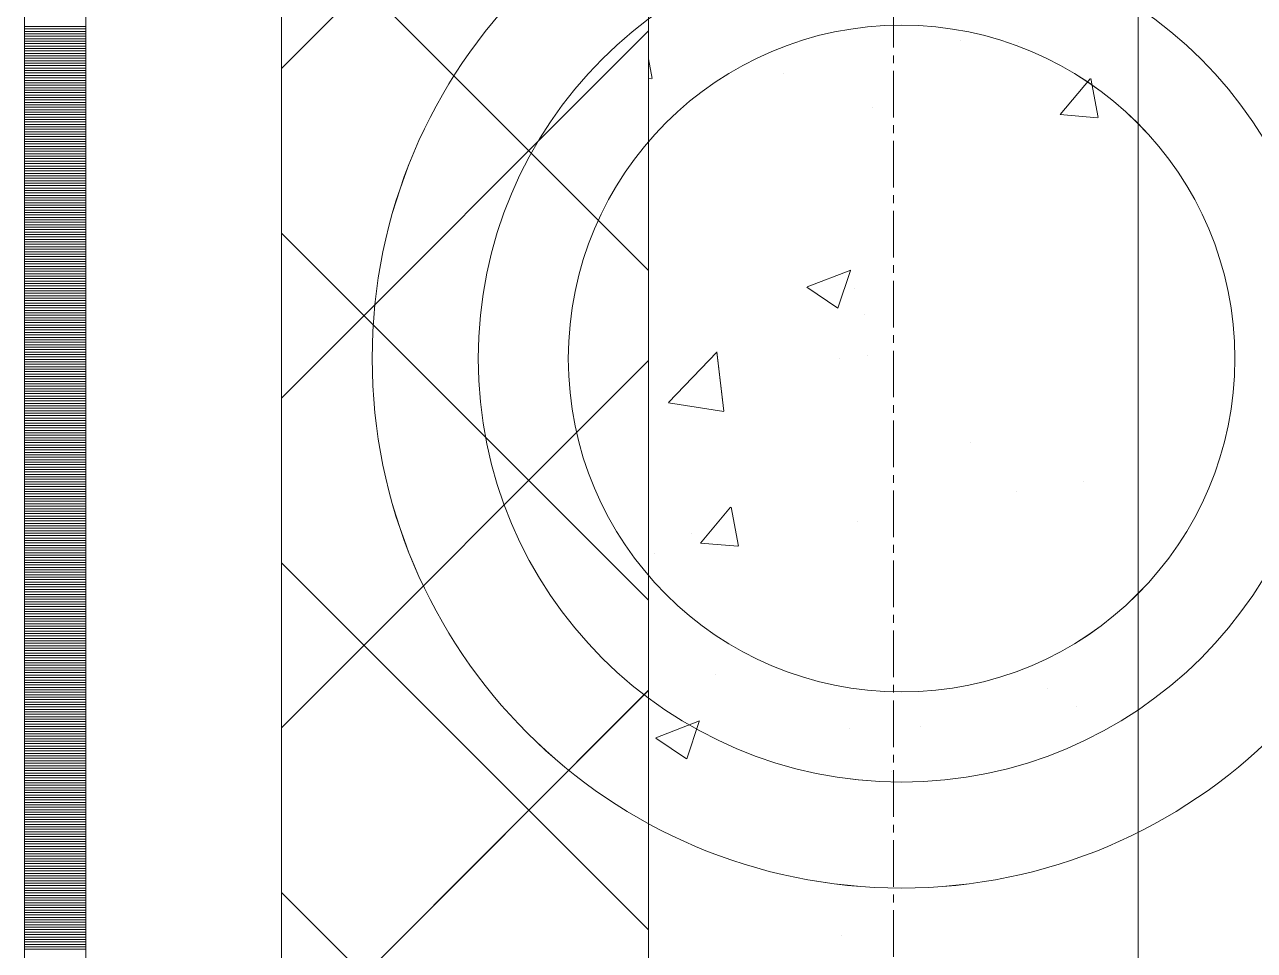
# Model space of a CAD drawing. Header units: millimetres. Extents: x 470010 to 1231400, y -134005 to 421770.
# Drawn here: x 672519 to 673021, y -7695 to -7317 of the extents above; entities that cross this region are included whole.
import ezdxf
from ezdxf.enums import TextEntityAlignment as Align

# ---------------------------------------------------------------- set-up
doc = ezdxf.new("R2010")
doc.units = ezdxf.units.MM
doc.linetypes.add('CENTER2', pattern=[28.575, 19.05, -3.175, 3.175, -3.175])
doc.linetypes.add('DASHED', pattern=[19.05, 12.7, -6.35])
doc.layers.get('Defpoints').update_dxf_attribs({"color": 140})
doc.layers.add('АР_Делит', color=120, linetype='Continuous', lineweight=0, plot=False)
for name, color, linetype, lineweight in [('АР_Стены ПЕНОблок', 52, 'Continuous', 20), ('АР_Тонкая', 254, 'Continuous', 5), ('АР_Утеплитель', 31, 'Continuous', 0), ('АР_Штриховка', 8, 'Continuous', 0)]:
    doc.layers.add(name, color=color, linetype=linetype, lineweight=lineweight)
doc.layers.add('РД_Оси_100', color=7, linetype='Continuous', lineweight=0, true_color=0x525252)
doc.styles.add('style1', font='ARIALN.TTF')

# ---------------------------------------------------------------- blocks, each defined once
blk = doc.blocks.new('СОШ_2200_АР_ОСИ_М100_28.05.24')
at = {"layer": 'АР_Делит', "color": 251, "linetype": 'DASHED', "true_color": 0x636466}
blk.add_lwpolyline([(-355, 13145), (-355, 100855), (37145, 100855), (37145, 129155), (72745, 129155), (72745, 135155), (114955, 135155), (114955, -355)], dxfattribs=at)
at = {"layer": 'РД_Оси_100', "color": 251, "linetype": 'CENTER2', "true_color": 0x636466}
blk.add_line((0, -6155), (0, 139938.679), dxfattribs=at)
blk = doc.blocks.new('A$C9108343f')
at = {"layer": 'АР_Делит', "color": 18, "true_color": 0x000000}
for radius in [216.34, 173.04, 136.21]:
    blk.add_circle((7158.34, 92913.08), radius, dxfattribs=at)
at = {"layer": 'АР_Стены ПЕНОблок', "color": 18, "linetype": 'Continuous', "lineweight": 20, "true_color": 0x000000}
for p, q in [((7054.96, 97555), (7054.96, 21355)), ((7254.96, 21355), (7254.96, 97555))]:
    blk.add_line(p, q, dxfattribs=at)
at = {"layer": 'АР_Тонкая', "color": 18, "linetype": 'Continuous', "lineweight": 5, "true_color": 0x000000}
for p, q in [((6799.96, 97555), (6799.96, 21355)), ((6824.96, 97555), (6824.96, 21355)), ((6824.96, 21355), (6824.96, 97555)), ((6904.96, 21355), (6904.96, 97555))]:
    blk.add_line(p, q, dxfattribs=at)
at = {"layer": 'АР_Утеплитель', "color": 18, "linetype": 'Continuous', "lineweight": 0, "true_color": 0x000000}
for p, q in [((6904.96, 97555), (6904.96, 21355)), ((7054.96, 21355), (7054.96, 97555))]:
    blk.add_line(p, q, dxfattribs=at)
at = {"layer": 'АР_Штриховка', "color": 18, "linetype": 'Continuous', "lineweight": 0, "true_color": 0x000000}
for p, q in [((6904.96, 93031.64), (7054.96, 93181.64)), ((7054.96, 92949.07), (6904.96, 93099.07)), ((6799.96, 93048.75), (6824.96, 93048.75)), ((6799.96, 93047.75), (6824.96, 93047.75)), ((6799.96, 93046.75), (6824.96, 93046.75)), ((6799.96, 93045.75), (6824.96, 93045.75)), ((6904.96, 92896.93), (7054.96, 93046.93)), ((6799.96, 93044.75), (6824.96, 93044.75)), ((6799.96, 93043.75), (6824.96, 93043.75)), ((6799.96, 93042.75), (6824.96, 93042.75)), ((6799.96, 93041.75), (6824.96, 93041.75)), ((6799.96, 93040.75), (6824.96, 93040.75)), ((7182.3, 93042.86), (7182.3, 93042.86)), ((7206.08, 93042.03), (7206.08, 93042.03)), ((6799.96, 93039.75), (6824.96, 93039.75)), ((6799.96, 93038.75), (6824.96, 93038.75)), ((6799.96, 93037.75), (6824.96, 93037.75)), ((6799.96, 93036.75), (6824.96, 93036.75)), ((6799.96, 93035.75), (6824.96, 93035.75)), ((6799.96, 93034.75), (6824.96, 93034.75)), ((6799.96, 93033.75), (6824.96, 93033.75)), ((6799.96, 93032.75), (6824.96, 93032.75)), ((6799.96, 93031.75), (6824.96, 93031.75)), ((6799.96, 93030.75), (6824.96, 93030.75)), ((7056.44, 93027.48), (7054.96, 93035.54)), ((6799.96, 93029.75), (6824.96, 93029.75)), ((6799.96, 93028.75), (6824.96, 93028.75)), ((6799.96, 93027.75), (6824.96, 93027.75)), ((6799.96, 93026.75), (6824.96, 93026.75)), ((6799.96, 93025.75), (6824.96, 93025.75)), ((7054.96, 93027.53), (7056.15, 93027.43)), ((7109.88, 93029.37), (7109.88, 93029.37)), ((7223.15, 93012.82), (7235.39, 93027.41)), ((7238.63, 93011.54), (7235.69, 93027.46)), ((6799.96, 93024.75), (6824.96, 93024.75)), ((6799.96, 93023.75), (6824.96, 93023.75)), ((6799.96, 93022.75), (6824.96, 93022.75)), ((6799.96, 93021.75), (6824.96, 93021.75)), ((6799.96, 93020.75), (6824.96, 93020.75)), ((6799.96, 93019.75), (6824.96, 93019.75)), ((6799.96, 93018.75), (6824.96, 93018.75)), ((6799.96, 93017.75), (6824.96, 93017.75)), ((6799.96, 93016.75), (6824.96, 93016.75)), ((6799.96, 93015.75), (6824.96, 93015.75)), ((7146.3, 93015.59), (7146.3, 93015.59)), ((6799.96, 93014.75), (6824.96, 93014.75)), ((6799.96, 93013.75), (6824.96, 93013.75)), ((6799.96, 93012.75), (6824.96, 93012.75)), ((6799.96, 93011.75), (6824.96, 93011.75)), ((6799.96, 93010.75), (6824.96, 93010.75)), ((7223.15, 93012.82), (7238.33, 93011.49)), ((6799.96, 93009.75), (6824.96, 93009.75)), ((6799.96, 93008.75), (6824.96, 93008.75)), ((6799.96, 93007.75), (6824.96, 93007.75)), ((6799.96, 93006.75), (6824.96, 93006.75)), ((6799.96, 93005.75), (6824.96, 93005.75)), ((6799.96, 93004.75), (6824.96, 93004.75)), ((6799.96, 93003.75), (6824.96, 93003.75)), ((6799.96, 93002.75), (6824.96, 93002.75)), ((6799.96, 93001.75), (6824.96, 93001.75)), ((6799.96, 93000.75), (6824.96, 93000.75)), ((6799.96, 92999.75), (6824.96, 92999.75)), ((6799.96, 92998.75), (6824.96, 92998.75)), ((6799.96, 92997.75), (6824.96, 92997.75)), ((6799.96, 92996.75), (6824.96, 92996.75)), ((6799.96, 92995.75), (6824.96, 92995.75)), ((6799.96, 92994.75), (6824.96, 92994.75)), ((6799.96, 92993.75), (6824.96, 92993.75)), ((6799.96, 92992.75), (6824.96, 92992.75)), ((6799.96, 92991.75), (6824.96, 92991.75)), ((6799.96, 92990.75), (6824.96, 92990.75)), ((6799.96, 92989.75), (6824.96, 92989.75)), ((6799.96, 92988.75), (6824.96, 92988.75)), ((6799.96, 92987.75), (6824.96, 92987.75)), ((6799.96, 92986.75), (6824.96, 92986.75)), ((6799.96, 92985.75), (6824.96, 92985.75)), ((6799.96, 92984.75), (6824.96, 92984.75)), ((6799.96, 92983.75), (6824.96, 92983.75)), ((6799.96, 92982.75), (6824.96, 92982.75)), ((6799.96, 92981.75), (6824.96, 92981.75)), ((6799.96, 92980.75), (6824.96, 92980.75)), ((6799.96, 92979.75), (6824.96, 92979.75)), ((6799.96, 92978.75), (6824.96, 92978.75)), ((6799.96, 92977.75), (6824.96, 92977.75)), ((6799.96, 92976.75), (6824.96, 92976.75)), ((6799.96, 92975.75), (6824.96, 92975.75)), ((6799.96, 92974.75), (6824.96, 92974.75)), ((6799.96, 92973.75), (6824.96, 92973.75)), ((6799.96, 92972.75), (6824.96, 92972.75)), ((6799.96, 92971.75), (6824.96, 92971.75)), ((6799.96, 92970.75), (6824.96, 92970.75)), ((6799.96, 92969.75), (6824.96, 92969.75)), ((6799.96, 92968.75), (6824.96, 92968.75)), ((6799.96, 92967.75), (6824.96, 92967.75)), ((6799.96, 92966.75), (6824.96, 92966.75)), ((6799.96, 92965.75), (6824.96, 92965.75)), ((6799.96, 92964.75), (6824.96, 92964.75)), ((6799.96, 92963.75), (6824.96, 92963.75)), ((6799.96, 92962.75), (6824.96, 92962.75)), ((6799.96, 92961.75), (6824.96, 92961.75)), ((6799.96, 92960.75), (6824.96, 92960.75)), ((7054.96, 92814.37), (6904.96, 92964.37)), ((6799.96, 92959.75), (6824.96, 92959.75)), ((6799.96, 92958.75), (6824.96, 92958.75)), ((6799.96, 92957.75), (6824.96, 92957.75)), ((6799.96, 92956.75), (6824.96, 92956.75)), ((6799.96, 92955.75), (6824.96, 92955.75)), ((6799.96, 92954.75), (6824.96, 92954.75)), ((6799.96, 92953.75), (6824.96, 92953.75)), ((6799.96, 92952.75), (6824.96, 92952.75)), ((6799.96, 92951.75), (6824.96, 92951.75)), ((6799.96, 92950.75), (6824.96, 92950.75)), ((6799.96, 92949.75), (6824.96, 92949.75)), ((6799.96, 92948.75), (6824.96, 92948.75)), ((6799.96, 92947.75), (6824.96, 92947.75)), ((6799.96, 92946.75), (6824.96, 92946.75)), ((6799.96, 92945.75), (6824.96, 92945.75)), ((7119.73, 92942.37), (7137.52, 92949.2)), ((7132.31, 92933.68), (7137.46, 92949.03)), ((6799.96, 92944.75), (6824.96, 92944.75)), ((6799.96, 92943.75), (6824.96, 92943.75)), ((6799.96, 92942.75), (6824.96, 92942.75)), ((6799.96, 92941.75), (6824.96, 92941.75)), ((6799.96, 92940.75), (6824.96, 92940.75)), ((7119.66, 92942.21), (7132.29, 92933.69)), ((7139.26, 92941.85), (7139.26, 92941.85)), ((6799.96, 92939.75), (6824.96, 92939.75)), ((6799.96, 92938.75), (6824.96, 92938.75)), ((6799.96, 92937.75), (6824.96, 92937.75)), ((6799.96, 92936.75), (6824.96, 92936.75)), ((6799.96, 92935.75), (6824.96, 92935.75)), ((6799.96, 92934.75), (6824.96, 92934.75)), ((6799.96, 92933.75), (6824.96, 92933.75)), ((6799.96, 92932.75), (6824.96, 92932.75)), ((6799.96, 92931.75), (6824.96, 92931.75)), ((6799.96, 92930.75), (6824.96, 92930.75)), ((7143.21, 92931.03), (7143.21, 92931.03)), ((6799.96, 92929.75), (6824.96, 92929.75)), ((6799.96, 92928.75), (6824.96, 92928.75)), ((6799.96, 92927.75), (6824.96, 92927.75)), ((6799.96, 92926.75), (6824.96, 92926.75)), ((6799.96, 92925.75), (6824.96, 92925.75)), ((6799.96, 92924.75), (6824.96, 92924.75)), ((6799.96, 92923.75), (6824.96, 92923.75)), ((6799.96, 92922.75), (6824.96, 92922.75)), ((6799.96, 92921.75), (6824.96, 92921.75)), ((6799.96, 92920.75), (6824.96, 92920.75)), ((6799.96, 92919.75), (6824.96, 92919.75)), ((6799.96, 92918.75), (6824.96, 92918.75)), ((6799.96, 92917.75), (6824.96, 92917.75)), ((6799.96, 92916.75), (6824.96, 92916.75)), ((6799.96, 92915.75), (6824.96, 92915.75)), ((7063.03, 92895.13), (7082.81, 92915.75)), ((7085.7, 92891.63), (7082.89, 92915.76)), ((6799.96, 92914.75), (6824.96, 92914.75)), ((6799.96, 92913.75), (6824.96, 92913.75)), ((6799.96, 92912.75), (6824.96, 92912.75)), ((6799.96, 92911.75), (6824.96, 92911.75)), ((6799.96, 92910.75), (6824.96, 92910.75)), ((6904.96, 92762.23), (7054.96, 92912.23)), ((7132.84, 92913.07), (7132.84, 92913.07)), ((7144.6, 92914.51), (7144.6, 92914.51)), ((6799.96, 92909.75), (6824.96, 92909.75)), ((6799.96, 92908.75), (6824.96, 92908.75)), ((6799.96, 92907.75), (6824.96, 92907.75)), ((6799.96, 92906.75), (6824.96, 92906.75)), ((6799.96, 92905.75), (6824.96, 92905.75)), ((6799.96, 92904.75), (6824.96, 92904.75)), ((6799.96, 92903.75), (6824.96, 92903.75)), ((6799.96, 92902.75), (6824.96, 92902.75)), ((6799.96, 92901.75), (6824.96, 92901.75)), ((6799.96, 92900.75), (6824.96, 92900.75)), ((6799.96, 92899.75), (6824.96, 92899.75)), ((6799.96, 92898.75), (6824.96, 92898.75)), ((6799.96, 92897.75), (6824.96, 92897.75)), ((6799.96, 92896.75), (6824.96, 92896.75)), ((6799.96, 92895.75), (6824.96, 92895.75)), ((7063.09, 92895), (7085.68, 92891.49)), ((6799.96, 92894.75), (6824.96, 92894.75)), ((6799.96, 92893.75), (6824.96, 92893.75)), ((6799.96, 92892.75), (6824.96, 92892.75)), ((6799.96, 92891.75), (6824.96, 92891.75)), ((6799.96, 92890.75), (6824.96, 92890.75)), ((6799.96, 92889.75), (6824.96, 92889.75)), ((6799.96, 92888.75), (6824.96, 92888.75)), ((6799.96, 92887.75), (6824.96, 92887.75)), ((6799.96, 92886.75), (6824.96, 92886.75)), ((6799.96, 92885.75), (6824.96, 92885.75)), ((6799.96, 92884.75), (6824.96, 92884.75)), ((6799.96, 92883.75), (6824.96, 92883.75)), ((6799.96, 92882.75), (6824.96, 92882.75)), ((6799.96, 92881.75), (6824.96, 92881.75)), ((6799.96, 92880.75), (6824.96, 92880.75)), ((6799.96, 92879.75), (6824.96, 92879.75)), ((6799.96, 92878.75), (6824.96, 92878.75)), ((6799.96, 92877.75), (6824.96, 92877.75)), ((6799.96, 92876.75), (6824.96, 92876.75)), ((6799.96, 92875.75), (6824.96, 92875.75)), ((7186.39, 92878.95), (7186.39, 92878.95)), ((6799.96, 92874.75), (6824.96, 92874.75)), ((6799.96, 92873.75), (6824.96, 92873.75)), ((6799.96, 92872.75), (6824.96, 92872.75)), ((6799.96, 92871.75), (6824.96, 92871.75)), ((6799.96, 92870.75), (6824.96, 92870.75)), ((6799.96, 92869.75), (6824.96, 92869.75)), ((6799.96, 92868.75), (6824.96, 92868.75)), ((6799.96, 92867.75), (6824.96, 92867.75)), ((6799.96, 92866.75), (6824.96, 92866.75)), ((6799.96, 92865.75), (6824.96, 92865.75)), ((6799.96, 92864.75), (6824.96, 92864.75)), ((6799.96, 92863.75), (6824.96, 92863.75)), ((6799.96, 92862.75), (6824.96, 92862.75)), ((6799.96, 92861.75), (6824.96, 92861.75)), ((6799.96, 92860.75), (6824.96, 92860.75)), ((6799.96, 92859.75), (6824.96, 92859.75)), ((7232.86, 92862.79), (7232.86, 92862.79)), ((6799.96, 92858.75), (6824.96, 92858.75)), ((6799.96, 92857.75), (6824.96, 92857.75)), ((6799.96, 92856.75), (6824.96, 92856.75)), ((6799.96, 92855.75), (6824.96, 92855.75)), ((6799.96, 92854.75), (6824.96, 92854.75)), ((7205.46, 92858.74), (7205.46, 92858.74)), ((6799.96, 92853.75), (6824.96, 92853.75)), ((6799.96, 92852.75), (6824.96, 92852.75)), ((6799.96, 92851.75), (6824.96, 92851.75)), ((6799.96, 92850.75), (6824.96, 92850.75)), ((6799.96, 92849.75), (6824.96, 92849.75)), ((7076.21, 92837.7), (7088.45, 92852.3)), ((7091.69, 92836.43), (7088.75, 92852.35)), ((6799.96, 92848.75), (6824.96, 92848.75)), ((6799.96, 92847.75), (6824.96, 92847.75)), ((6799.96, 92846.75), (6824.96, 92846.75)), ((6799.96, 92845.75), (6824.96, 92845.75)), ((6799.96, 92844.75), (6824.96, 92844.75)), ((7140.12, 92846.48), (7140.12, 92846.48)), ((6799.96, 92843.75), (6824.96, 92843.75)), ((6799.96, 92842.75), (6824.96, 92842.75)), ((6799.96, 92841.75), (6824.96, 92841.75)), ((6799.96, 92840.75), (6824.96, 92840.75)), ((6799.96, 92839.75), (6824.96, 92839.75)), ((7072.44, 92841.67), (7072.44, 92841.67)), ((6799.96, 92838.75), (6824.96, 92838.75)), ((6799.96, 92837.75), (6824.96, 92837.75)), ((6799.96, 92836.75), (6824.96, 92836.75)), ((6799.96, 92835.75), (6824.96, 92835.75)), ((6799.96, 92834.75), (6824.96, 92834.75)), ((7076.21, 92837.7), (7091.39, 92836.37)), ((6799.96, 92833.75), (6824.96, 92833.75)), ((6799.96, 92832.75), (6824.96, 92832.75)), ((6799.96, 92831.75), (6824.96, 92831.75)), ((6799.96, 92830.75), (6824.96, 92830.75)), ((6799.96, 92829.75), (6824.96, 92829.75)), ((7054.96, 92679.66), (6904.96, 92829.66)), ((7057.33, 92833.31), (7057.33, 92833.31)), ((6799.96, 92828.75), (6824.96, 92828.75)), ((6799.96, 92827.75), (6824.96, 92827.75)), ((6799.96, 92826.75), (6824.96, 92826.75)), ((6799.96, 92825.75), (6824.96, 92825.75)), ((6799.96, 92824.75), (6824.96, 92824.75)), ((6799.96, 92823.75), (6824.96, 92823.75)), ((6799.96, 92822.75), (6824.96, 92822.75)), ((6799.96, 92821.75), (6824.96, 92821.75)), ((6799.96, 92820.75), (6824.96, 92820.75)), ((6799.96, 92819.75), (6824.96, 92819.75)), ((6799.96, 92818.75), (6824.96, 92818.75)), ((6799.96, 92817.75), (6824.96, 92817.75)), ((6799.96, 92816.75), (6824.96, 92816.75)), ((6799.96, 92815.75), (6824.96, 92815.75)), ((6799.96, 92814.75), (6824.96, 92814.75)), ((6799.96, 92813.75), (6824.96, 92813.75)), ((6799.96, 92812.75), (6824.96, 92812.75)), ((6799.96, 92811.75), (6824.96, 92811.75)), ((6799.96, 92810.75), (6824.96, 92810.75)), ((6799.96, 92809.75), (6824.96, 92809.75)), ((6799.96, 92808.75), (6824.96, 92808.75)), ((6799.96, 92807.75), (6824.96, 92807.75)), ((6799.96, 92806.75), (6824.96, 92806.75)), ((6799.96, 92805.75), (6824.96, 92805.75)), ((6799.96, 92804.75), (6824.96, 92804.75)), ((6799.96, 92803.75), (6824.96, 92803.75)), ((6799.96, 92802.75), (6824.96, 92802.75)), ((6799.96, 92801.75), (6824.96, 92801.75)), ((6799.96, 92800.75), (6824.96, 92800.75)), ((6799.96, 92799.75), (6824.96, 92799.75)), ((6799.96, 92798.75), (6824.96, 92798.75)), ((6799.96, 92797.75), (6824.96, 92797.75)), ((6799.96, 92796.75), (6824.96, 92796.75)), ((6799.96, 92795.75), (6824.96, 92795.75)), ((6799.96, 92794.75), (6824.96, 92794.75)), ((6799.96, 92793.75), (6824.96, 92793.75)), ((6799.96, 92792.75), (6824.96, 92792.75)), ((6799.96, 92791.75), (6824.96, 92791.75)), ((6799.96, 92790.75), (6824.96, 92790.75)), ((6799.96, 92789.75), (6824.96, 92789.75)), ((6799.96, 92788.75), (6824.96, 92788.75)), ((6799.96, 92787.75), (6824.96, 92787.75)), ((6799.96, 92786.75), (6824.96, 92786.75)), ((6799.96, 92785.75), (6824.96, 92785.75)), ((6799.96, 92784.75), (6824.96, 92784.75)), ((6799.96, 92783.75), (6824.96, 92783.75)), ((6799.96, 92782.75), (6824.96, 92782.75)), ((6799.96, 92781.75), (6824.96, 92781.75)), ((6799.96, 92780.75), (6824.96, 92780.75)), ((6799.96, 92779.75), (6824.96, 92779.75)), ((7082.31, 92783.96), (7082.31, 92783.96)), ((6799.96, 92778.75), (6824.96, 92778.75)), ((6799.96, 92777.75), (6824.96, 92777.75)), ((6799.96, 92776.75), (6824.96, 92776.75)), ((6799.96, 92775.75), (6824.96, 92775.75)), ((6799.96, 92774.75), (6824.96, 92774.75)), ((6904.96, 92627.53), (7054.96, 92777.53)), ((7217.9, 92778.23), (7217.9, 92778.23)), ((6799.96, 92773.75), (6824.96, 92773.75)), ((6799.96, 92772.75), (6824.96, 92772.75)), ((6799.96, 92771.75), (6824.96, 92771.75)), ((6799.96, 92770.75), (6824.96, 92770.75)), ((6799.96, 92769.75), (6824.96, 92769.75)), ((7229.62, 92770.98), (7229.62, 92770.98)), ((6799.96, 92768.75), (6824.96, 92768.75)), ((6799.96, 92767.75), (6824.96, 92767.75)), ((6799.96, 92766.75), (6824.96, 92766.75)), ((6799.96, 92765.75), (6824.96, 92765.75)), ((6799.96, 92764.75), (6824.96, 92764.75)), ((7057.93, 92758.19), (7075.72, 92765.01)), ((7070.51, 92749.49), (7075.66, 92764.84)), ((6799.96, 92763.75), (6824.96, 92763.75)), ((6799.96, 92762.75), (6824.96, 92762.75)), ((6799.96, 92761.75), (6824.96, 92761.75)), ((6799.96, 92760.75), (6824.96, 92760.75)), ((6799.96, 92759.75), (6824.96, 92759.75)), ((7137.04, 92761.92), (7137.04, 92761.92)), ((7166.04, 92762.61), (7166.04, 92762.61)), ((6799.96, 92758.75), (6824.96, 92758.75)), ((6799.96, 92757.75), (6824.96, 92757.75)), ((6799.96, 92756.75), (6824.96, 92756.75)), ((6799.96, 92755.75), (6824.96, 92755.75)), ((6799.96, 92754.75), (6824.96, 92754.75)), ((7057.86, 92758.02), (7070.49, 92749.5)), ((6799.96, 92753.75), (6824.96, 92753.75)), ((6799.96, 92752.75), (6824.96, 92752.75)), ((6799.96, 92751.75), (6824.96, 92751.75)), ((6799.96, 92750.75), (6824.96, 92750.75)), ((6799.96, 92749.75), (6824.96, 92749.75)), ((6799.96, 92748.75), (6824.96, 92748.75)), ((6799.96, 92747.75), (6824.96, 92747.75)), ((6799.96, 92746.75), (6824.96, 92746.75)), ((6799.96, 92745.75), (6824.96, 92745.75)), ((6799.96, 92744.75), (6824.96, 92744.75)), ((7154.34, 92744.42), (7154.34, 92744.42)), ((6799.96, 92743.75), (6824.96, 92743.75)), ((6799.96, 92742.75), (6824.96, 92742.75)), ((6799.96, 92741.75), (6824.96, 92741.75)), ((6799.96, 92740.75), (6824.96, 92740.75)), ((6799.96, 92739.75), (6824.96, 92739.75)), ((6799.96, 92738.75), (6824.96, 92738.75)), ((6799.96, 92737.75), (6824.96, 92737.75)), ((6799.96, 92736.75), (6824.96, 92736.75)), ((6799.96, 92735.75), (6824.96, 92735.75)), ((6799.96, 92734.75), (6824.96, 92734.75)), ((6799.96, 92733.75), (6824.96, 92733.75)), ((6799.96, 92732.75), (6824.96, 92732.75)), ((6799.96, 92731.75), (6824.96, 92731.75)), ((6799.96, 92730.75), (6824.96, 92730.75)), ((6799.96, 92729.75), (6824.96, 92729.75)), ((6799.96, 92728.75), (6824.96, 92728.75)), ((6799.96, 92727.75), (6824.96, 92727.75)), ((6799.96, 92726.75), (6824.96, 92726.75)), ((6799.96, 92725.75), (6824.96, 92725.75)), ((6799.96, 92724.75), (6824.96, 92724.75)), ((6799.96, 92723.75), (6824.96, 92723.75)), ((6799.96, 92722.75), (6824.96, 92722.75)), ((6799.96, 92721.75), (6824.96, 92721.75)), ((6799.96, 92720.75), (6824.96, 92720.75)), ((6799.96, 92719.75), (6824.96, 92719.75)), ((6799.96, 92718.75), (6824.96, 92718.75)), ((6799.96, 92717.75), (6824.96, 92717.75)), ((6799.96, 92716.75), (6824.96, 92716.75)), ((6799.96, 92715.75), (6824.96, 92715.75)), ((6799.96, 92714.75), (6824.96, 92714.75)), ((6799.96, 92713.75), (6824.96, 92713.75)), ((6799.96, 92712.75), (6824.96, 92712.75)), ((6799.96, 92711.75), (6824.96, 92711.75)), ((6799.96, 92710.75), (6824.96, 92710.75)), ((6799.96, 92709.75), (6824.96, 92709.75)), ((6799.96, 92708.75), (6824.96, 92708.75)), ((6799.96, 92707.75), (6824.96, 92707.75)), ((6799.96, 92706.75), (6824.96, 92706.75)), ((6799.96, 92705.75), (6824.96, 92705.75)), ((6799.96, 92704.75), (6824.96, 92704.75)), ((6799.96, 92703.75), (6824.96, 92703.75)), ((6799.96, 92702.75), (6824.96, 92702.75)), ((6799.96, 92701.75), (6824.96, 92701.75)), ((6799.96, 92700.75), (6824.96, 92700.75)), ((6799.96, 92699.75), (6824.96, 92699.75)), ((6799.96, 92698.75), (6824.96, 92698.75)), ((6799.96, 92697.75), (6824.96, 92697.75)), ((6799.96, 92696.75), (6824.96, 92696.75)), ((6799.96, 92695.75), (6824.96, 92695.75)), ((6799.96, 92694.75), (6824.96, 92694.75)), ((7054.96, 92544.96), (6904.96, 92694.96)), ((6799.96, 92693.75), (6824.96, 92693.75)), ((6799.96, 92692.75), (6824.96, 92692.75)), ((6799.96, 92691.75), (6824.96, 92691.75)), ((6799.96, 92690.75), (6824.96, 92690.75)), ((6799.96, 92689.75), (6824.96, 92689.75)), ((6799.96, 92688.75), (6824.96, 92688.75)), ((6799.96, 92687.75), (6824.96, 92687.75)), ((6799.96, 92686.75), (6824.96, 92686.75)), ((6799.96, 92685.75), (6824.96, 92685.75)), ((6799.96, 92684.75), (6824.96, 92684.75)), ((6799.96, 92683.75), (6824.96, 92683.75)), ((6799.96, 92682.75), (6824.96, 92682.75)), ((6799.96, 92681.75), (6824.96, 92681.75)), ((6799.96, 92680.75), (6824.96, 92680.75)), ((6799.96, 92679.75), (6824.96, 92679.75)), ((6799.96, 92678.75), (6824.96, 92678.75)), ((6799.96, 92677.75), (6824.96, 92677.75)), ((6799.96, 92676.75), (6824.96, 92676.75)), ((6799.96, 92675.75), (6824.96, 92675.75)), ((6799.96, 92674.75), (6824.96, 92674.75)), ((7133.95, 92677.37), (7133.95, 92677.37)), ((6799.96, 92673.75), (6824.96, 92673.75)), ((6799.96, 92672.75), (6824.96, 92672.75)), ((6799.96, 92671.75), (6824.96, 92671.75))]:
    blk.add_line(p, q, dxfattribs=at)
at = {"layer": 'РД_Оси_100'}
blk.add_blockref('СОШ_2200_АР_ОСИ_М100_28.05.24', (7154.96, 6755), dxfattribs=at)
at = {"layer": 'Defpoints', "color": 18, "true_color": 0x000000, "style": 'style1'}
for p in [(143949.34, 316089.12), (143974.98, 281639.5), (143890.4, 273244.71), (143839.99, 264276.81), (143967.75, 254892.38), (12251.96, 104178.14), (12382.58, 96023.14)]:
    blk.add_attdef('АР-ПОМЕЩЕНИЕ:НАИМЕНОВАНИЕ', text='', height=100, dxfattribs=at).set_placement(p, align=Align.MIDDLE)
at = {"layer": 'Defpoints', "color": 18, "true_color": 0x000000, "style": 'style1', "flags": 8}
for p in [(143951.3, 279099.09), (143848.34, 269251.11), (143875.33, 260094.25), (144049.74, 250824.7), (163419.28, 238153.36), (155897.46, 237965.97), (183037.2, 237965.97), (143342.94, 237876.19)]:
    blk.add_attdef('АР-ПОМЕЩЕНИЕ:НАИМЕНОВАНИЕ', text='', height=100, dxfattribs=at).set_placement(p, align=Align.MIDDLE)

msp = doc.modelspace()

# ---------------------------------------------------------------- linework, layer by layer
at = {"layer": 'АР_Делит', "color": 18, "true_color": 0x000000}
for radius in [216.336, 173.036, 136.212]:
    msp.add_circle((672876.957, -7453.162), radius, dxfattribs=at)
at = {"layer": 'АР_Стены ПЕНОблок', "color": 18, "linetype": 'Continuous', "lineweight": 20, "true_color": 0x000000}
for p, q in [((672773.57, -2811.242), (672773.57, -79011.242)), ((672973.57, -79011.242), (672973.57, -2811.242))]:
    msp.add_line(p, q, dxfattribs=at)
at = {"layer": 'АР_Тонкая', "color": 18, "linetype": 'Continuous', "lineweight": 5, "true_color": 0x000000}
for p, q in [((672518.57, -2811.242), (672518.57, -79011.242)), ((672543.57, -2811.242), (672543.57, -79011.242)), ((672543.57, -79011.242), (672543.57, -2811.242)), ((672623.57, -79011.242), (672623.57, -2811.242))]:
    msp.add_line(p, q, dxfattribs=at)
at = {"layer": 'АР_Утеплитель', "color": 18, "linetype": 'Continuous', "lineweight": 0, "true_color": 0x000000}
for p, q in [((672623.57, -2811.242), (672623.57, -79011.242)), ((672773.57, -79011.242), (672773.57, -2811.242))]:
    msp.add_line(p, q, dxfattribs=at)
at = {"layer": 'АР_Штриховка', "color": 18, "linetype": 'Continuous', "lineweight": 0, "true_color": 0x000000}
for p, q in [((672623.57, -7334.605), (672773.57, -7184.605)), ((672773.57, -7417.172), (672623.57, -7267.172)), ((672518.57, -7317.492), (672543.57, -7317.492)), ((672518.57, -7318.492), (672543.57, -7318.492)), ((672518.57, -7319.492), (672543.57, -7319.492)), ((672518.57, -7320.492), (672543.57, -7320.492)), ((672518.57, -7321.492), (672543.57, -7321.492)), ((672623.57, -7469.309), (672773.57, -7319.309)), ((672518.57, -7322.492), (672543.57, -7322.492)), ((672518.57, -7323.492), (672543.57, -7323.492)), ((672518.57, -7324.492), (672543.57, -7324.492)), ((672518.57, -7325.492), (672543.57, -7325.492)), ((672518.57, -7326.492), (672543.57, -7326.492)), ((672518.57, -7327.492), (672543.57, -7327.492)), ((672518.57, -7328.492), (672543.57, -7328.492)), ((672518.57, -7329.492), (672543.57, -7329.492)), ((672518.57, -7330.492), (672543.57, -7330.492)), ((672518.57, -7331.492), (672543.57, -7331.492)), ((672775.056, -7338.76), (672773.57, -7330.702)), ((672518.57, -7332.492), (672543.57, -7332.492)), ((672518.57, -7333.492), (672543.57, -7333.492)), ((672518.57, -7334.492), (672543.57, -7334.492)), ((672518.57, -7335.492), (672543.57, -7335.492)), ((672518.57, -7336.492), (672543.57, -7336.492)), ((672518.57, -7337.492), (672543.57, -7337.492)), ((672518.57, -7338.492), (672543.57, -7338.492)), ((672518.57, -7339.492), (672543.57, -7339.492)), ((672518.57, -7340.492), (672543.57, -7340.492)), ((672518.57, -7341.492), (672543.57, -7341.492)), ((672773.57, -7338.711), (672774.759, -7338.815)), ((672941.762, -7353.421), (672954.007, -7338.828)), ((672957.24, -7354.699), (672954.303, -7338.778)), ((672518.57, -7342.492), (672543.57, -7342.492)), ((672518.57, -7343.492), (672543.57, -7343.492)), ((672518.57, -7344.492), (672543.57, -7344.492)), ((672518.57, -7345.492), (672543.57, -7345.492)), ((672518.57, -7346.492), (672543.57, -7346.492)), ((672518.57, -7347.492), (672543.57, -7347.492)), ((672518.57, -7348.492), (672543.57, -7348.492)), ((672518.57, -7349.492), (672543.57, -7349.492)), ((672518.57, -7350.492), (672543.57, -7350.492)), ((672518.57, -7351.492), (672543.57, -7351.492)), ((672518.57, -7352.492), (672543.57, -7352.492)), ((672518.57, -7353.492), (672543.57, -7353.492)), ((672518.57, -7354.492), (672543.57, -7354.492)), ((672518.57, -7355.492), (672543.57, -7355.492)), ((672518.57, -7356.492), (672543.57, -7356.492)), ((672941.761, -7353.425), (672956.943, -7354.754)), ((672518.57, -7357.492), (672543.57, -7357.492)), ((672518.57, -7358.492), (672543.57, -7358.492)), ((672518.57, -7359.492), (672543.57, -7359.492)), ((672518.57, -7360.492), (672543.57, -7360.492)), ((672518.57, -7361.492), (672543.57, -7361.492)), ((672518.57, -7362.492), (672543.57, -7362.492)), ((672518.57, -7363.492), (672543.57, -7363.492)), ((672518.57, -7364.492), (672543.57, -7364.492)), ((672518.57, -7365.492), (672543.57, -7365.492)), ((672518.57, -7366.492), (672543.57, -7366.492)), ((672518.57, -7367.492), (672543.57, -7367.492)), ((672518.57, -7368.492), (672543.57, -7368.492)), ((672518.57, -7369.492), (672543.57, -7369.492)), ((672518.57, -7370.492), (672543.57, -7370.492)), ((672518.57, -7371.492), (672543.57, -7371.492)), ((672518.57, -7372.492), (672543.57, -7372.492)), ((672518.57, -7373.492), (672543.57, -7373.492)), ((672518.57, -7374.492), (672543.57, -7374.492)), ((672518.57, -7375.492), (672543.57, -7375.492)), ((672518.57, -7376.492), (672543.57, -7376.492)), ((672518.57, -7377.492), (672543.57, -7377.492)), ((672518.57, -7378.492), (672543.57, -7378.492)), ((672518.57, -7379.492), (672543.57, -7379.492)), ((672518.57, -7380.492), (672543.57, -7380.492)), ((672518.57, -7381.492), (672543.57, -7381.492)), ((672518.57, -7382.492), (672543.57, -7382.492)), ((672518.57, -7383.492), (672543.57, -7383.492)), ((672518.57, -7384.492), (672543.57, -7384.492)), ((672518.57, -7385.492), (672543.57, -7385.492)), ((672518.57, -7386.492), (672543.57, -7386.492)), ((672518.57, -7387.492), (672543.57, -7387.492)), ((672518.57, -7388.492), (672543.57, -7388.492)), ((672518.57, -7389.492), (672543.57, -7389.492)), ((672518.57, -7390.492), (672543.57, -7390.492)), ((672518.57, -7391.492), (672543.57, -7391.492)), ((672518.57, -7392.492), (672543.57, -7392.492)), ((672518.57, -7393.492), (672543.57, -7393.492)), ((672518.57, -7394.492), (672543.57, -7394.492)), ((672518.57, -7395.492), (672543.57, -7395.492)), ((672518.57, -7396.492), (672543.57, -7396.492)), ((672518.57, -7397.492), (672543.57, -7397.492)), ((672518.57, -7398.492), (672543.57, -7398.492)), ((672518.57, -7399.492), (672543.57, -7399.492)), ((672518.57, -7400.492), (672543.57, -7400.492)), ((672518.57, -7401.492), (672543.57, -7401.492)), ((672773.57, -7551.876), (672623.57, -7401.876)), ((672518.57, -7402.492), (672543.57, -7402.492)), ((672518.57, -7403.492), (672543.57, -7403.492)), ((672518.57, -7404.492), (672543.57, -7404.492)), ((672518.57, -7405.492), (672543.57, -7405.492)), ((672518.57, -7406.492), (672543.57, -7406.492)), ((672518.57, -7407.492), (672543.57, -7407.492)), ((672518.57, -7408.492), (672543.57, -7408.492)), ((672518.57, -7409.492), (672543.57, -7409.492)), ((672518.57, -7410.492), (672543.57, -7410.492)), ((672518.57, -7411.492), (672543.57, -7411.492)), ((672518.57, -7412.492), (672543.57, -7412.492)), ((672518.57, -7413.492), (672543.57, -7413.492)), ((672518.57, -7414.492), (672543.57, -7414.492)), ((672518.57, -7415.492), (672543.57, -7415.492)), ((672518.57, -7416.492), (672543.57, -7416.492)), ((672518.57, -7417.492), (672543.57, -7417.492)), ((672838.347, -7423.869), (672856.132, -7417.042)), ((672850.923, -7432.561), (672856.074, -7417.212)), ((672518.57, -7418.492), (672543.57, -7418.492)), ((672518.57, -7419.492), (672543.57, -7419.492)), ((672518.57, -7420.492), (672543.57, -7420.492)), ((672518.57, -7421.492), (672543.57, -7421.492)), ((672518.57, -7422.492), (672543.57, -7422.492)), ((672518.57, -7423.492), (672543.57, -7423.492)), ((672518.57, -7424.492), (672543.57, -7424.492)), ((672518.57, -7425.492), (672543.57, -7425.492)), ((672518.57, -7426.492), (672543.57, -7426.492)), ((672518.57, -7427.492), (672543.57, -7427.492)), ((672838.272, -7424.034), (672850.907, -7432.556)), ((672518.57, -7428.492), (672543.57, -7428.492)), ((672518.57, -7429.492), (672543.57, -7429.492)), ((672518.57, -7430.492), (672543.57, -7430.492)), ((672518.57, -7431.492), (672543.57, -7431.492)), ((672518.57, -7432.492), (672543.57, -7432.492)), ((672518.57, -7433.492), (672543.57, -7433.492)), ((672518.57, -7434.492), (672543.57, -7434.492)), ((672518.57, -7435.492), (672543.57, -7435.492)), ((672518.57, -7436.492), (672543.57, -7436.492)), ((672518.57, -7437.492), (672543.57, -7437.492)), ((672518.57, -7438.492), (672543.57, -7438.492)), ((672518.57, -7439.492), (672543.57, -7439.492)), ((672518.57, -7440.492), (672543.57, -7440.492)), ((672518.57, -7441.492), (672543.57, -7441.492)), ((672518.57, -7442.492), (672543.57, -7442.492)), ((672518.57, -7443.492), (672543.57, -7443.492)), ((672518.57, -7444.492), (672543.57, -7444.492)), ((672518.57, -7445.492), (672543.57, -7445.492)), ((672518.57, -7446.492), (672543.57, -7446.492)), ((672518.57, -7447.492), (672543.57, -7447.492)), ((672518.57, -7448.492), (672543.57, -7448.492)), ((672518.57, -7449.492), (672543.57, -7449.492)), ((672518.57, -7450.492), (672543.57, -7450.492)), ((672518.57, -7451.492), (672543.57, -7451.492)), ((672518.57, -7452.492), (672543.57, -7452.492)), ((672781.64, -7471.115), (672801.423, -7450.496)), ((672804.313, -7474.609), (672801.506, -7450.487)), ((672518.57, -7453.492), (672543.57, -7453.492)), ((672518.57, -7454.492), (672543.57, -7454.492)), ((672518.57, -7455.492), (672543.57, -7455.492)), ((672518.57, -7456.492), (672543.57, -7456.492)), ((672518.57, -7457.492), (672543.57, -7457.492)), ((672623.57, -7604.013), (672773.57, -7454.013)), ((672518.57, -7458.492), (672543.57, -7458.492)), ((672518.57, -7459.492), (672543.57, -7459.492)), ((672518.57, -7460.492), (672543.57, -7460.492)), ((672518.57, -7461.492), (672543.57, -7461.492)), ((672518.57, -7462.492), (672543.57, -7462.492)), ((672518.57, -7463.492), (672543.57, -7463.492)), ((672518.57, -7464.492), (672543.57, -7464.492)), ((672518.57, -7465.492), (672543.57, -7465.492)), ((672518.57, -7466.492), (672543.57, -7466.492)), ((672518.57, -7467.492), (672543.57, -7467.492)), ((672518.57, -7468.492), (672543.57, -7468.492)), ((672518.57, -7469.492), (672543.57, -7469.492)), ((672518.57, -7470.492), (672543.57, -7470.492)), ((672518.57, -7471.492), (672543.57, -7471.492)), ((672518.57, -7472.492), (672543.57, -7472.492)), ((672781.701, -7471.246), (672804.291, -7474.749)), ((672518.57, -7473.492), (672543.57, -7473.492)), ((672518.57, -7474.492), (672543.57, -7474.492)), ((672518.57, -7475.492), (672543.57, -7475.492)), ((672518.57, -7476.492), (672543.57, -7476.492)), ((672518.57, -7477.492), (672543.57, -7477.492)), ((672518.57, -7478.492), (672543.57, -7478.492)), ((672518.57, -7479.492), (672543.57, -7479.492)), ((672518.57, -7480.492), (672543.57, -7480.492)), ((672518.57, -7481.492), (672543.57, -7481.492)), ((672518.57, -7482.492), (672543.57, -7482.492)), ((672518.57, -7483.492), (672543.57, -7483.492)), ((672518.57, -7484.492), (672543.57, -7484.492)), ((672518.57, -7485.492), (672543.57, -7485.492)), ((672518.57, -7486.492), (672543.57, -7486.492)), ((672518.57, -7487.492), (672543.57, -7487.492)), ((672518.57, -7488.492), (672543.57, -7488.492)), ((672518.57, -7489.492), (672543.57, -7489.492)), ((672518.57, -7490.492), (672543.57, -7490.492)), ((672518.57, -7491.492), (672543.57, -7491.492)), ((672518.57, -7492.492), (672543.57, -7492.492)), ((672518.57, -7493.492), (672543.57, -7493.492)), ((672518.57, -7494.492), (672543.57, -7494.492)), ((672518.57, -7495.492), (672543.57, -7495.492)), ((672518.57, -7496.492), (672543.57, -7496.492)), ((672518.57, -7497.492), (672543.57, -7497.492)), ((672518.57, -7498.492), (672543.57, -7498.492)), ((672518.57, -7499.492), (672543.57, -7499.492)), ((672518.57, -7500.492), (672543.57, -7500.492)), ((672518.57, -7501.492), (672543.57, -7501.492)), ((672518.57, -7502.492), (672543.57, -7502.492)), ((672518.57, -7503.492), (672543.57, -7503.492)), ((672518.57, -7504.492), (672543.57, -7504.492)), ((672518.57, -7505.492), (672543.57, -7505.492)), ((672518.57, -7506.492), (672543.57, -7506.492)), ((672518.57, -7507.492), (672543.57, -7507.492)), ((672518.57, -7508.492), (672543.57, -7508.492)), ((672518.57, -7509.492), (672543.57, -7509.492)), ((672518.57, -7510.492), (672543.57, -7510.492)), ((672518.57, -7511.492), (672543.57, -7511.492)), ((672518.57, -7512.492), (672543.57, -7512.492)), ((672518.57, -7513.492), (672543.57, -7513.492)), ((672518.57, -7514.492), (672543.57, -7514.492)), ((672518.57, -7515.492), (672543.57, -7515.492)), ((672518.57, -7516.492), (672543.57, -7516.492)), ((672518.57, -7517.492), (672543.57, -7517.492)), ((672794.821, -7528.539), (672807.066, -7513.945)), ((672810.299, -7529.817), (672807.362, -7513.895)), ((672518.57, -7518.492), (672543.57, -7518.492)), ((672518.57, -7519.492), (672543.57, -7519.492)), ((672518.57, -7520.492), (672543.57, -7520.492)), ((672518.57, -7521.492), (672543.57, -7521.492)), ((672518.57, -7522.492), (672543.57, -7522.492)), ((672518.57, -7523.492), (672543.57, -7523.492)), ((672518.57, -7524.492), (672543.57, -7524.492)), ((672518.57, -7525.492), (672543.57, -7525.492)), ((672518.57, -7526.492), (672543.57, -7526.492)), ((672518.57, -7527.492), (672543.57, -7527.492)), ((672518.57, -7528.492), (672543.57, -7528.492)), ((672518.57, -7529.492), (672543.57, -7529.492)), ((672518.57, -7530.492), (672543.57, -7530.492)), ((672518.57, -7531.492), (672543.57, -7531.492)), ((672518.57, -7532.492), (672543.57, -7532.492)), ((672794.82, -7528.543), (672810.002, -7529.871)), ((672518.57, -7533.492), (672543.57, -7533.492)), ((672518.57, -7534.492), (672543.57, -7534.492)), ((672518.57, -7535.492), (672543.57, -7535.492)), ((672518.57, -7536.492), (672543.57, -7536.492)), ((672518.57, -7537.492), (672543.57, -7537.492)), ((672773.57, -7686.58), (672623.57, -7536.58)), ((672518.57, -7538.492), (672543.57, -7538.492)), ((672518.57, -7539.492), (672543.57, -7539.492)), ((672518.57, -7540.492), (672543.57, -7540.492)), ((672518.57, -7541.492), (672543.57, -7541.492)), ((672518.57, -7542.492), (672543.57, -7542.492)), ((672518.57, -7543.492), (672543.57, -7543.492)), ((672518.57, -7544.492), (672543.57, -7544.492)), ((672518.57, -7545.492), (672543.57, -7545.492)), ((672518.57, -7546.492), (672543.57, -7546.492)), ((672518.57, -7547.492), (672543.57, -7547.492)), ((672518.57, -7548.492), (672543.57, -7548.492)), ((672518.57, -7549.492), (672543.57, -7549.492)), ((672518.57, -7550.492), (672543.57, -7550.492)), ((672518.57, -7551.492), (672543.57, -7551.492)), ((672518.57, -7552.492), (672543.57, -7552.492)), ((672518.57, -7553.492), (672543.57, -7553.492)), ((672518.57, -7554.492), (672543.57, -7554.492)), ((672518.57, -7555.492), (672543.57, -7555.492)), ((672518.57, -7556.492), (672543.57, -7556.492)), ((672518.57, -7557.492), (672543.57, -7557.492)), ((672518.57, -7558.492), (672543.57, -7558.492)), ((672518.57, -7559.492), (672543.57, -7559.492)), ((672518.57, -7560.492), (672543.57, -7560.492)), ((672518.57, -7561.492), (672543.57, -7561.492)), ((672518.57, -7562.492), (672543.57, -7562.492)), ((672518.57, -7563.492), (672543.57, -7563.492)), ((672518.57, -7564.492), (672543.57, -7564.492)), ((672518.57, -7565.492), (672543.57, -7565.492)), ((672518.57, -7566.492), (672543.57, -7566.492)), ((672518.57, -7567.492), (672543.57, -7567.492)), ((672518.57, -7568.492), (672543.57, -7568.492)), ((672518.57, -7569.492), (672543.57, -7569.492)), ((672518.57, -7570.492), (672543.57, -7570.492)), ((672518.57, -7571.492), (672543.57, -7571.492)), ((672518.57, -7572.492), (672543.57, -7572.492)), ((672518.57, -7573.492), (672543.57, -7573.492)), ((672518.57, -7574.492), (672543.57, -7574.492)), ((672518.57, -7575.492), (672543.57, -7575.492)), ((672518.57, -7576.492), (672543.57, -7576.492)), ((672518.57, -7577.492), (672543.57, -7577.492)), ((672518.57, -7578.492), (672543.57, -7578.492)), ((672518.57, -7579.492), (672543.57, -7579.492)), ((672518.57, -7580.492), (672543.57, -7580.492)), ((672518.57, -7581.492), (672543.57, -7581.492)), ((672518.57, -7582.492), (672543.57, -7582.492)), ((672518.57, -7583.492), (672543.57, -7583.492)), ((672518.57, -7584.492), (672543.57, -7584.492)), ((672518.57, -7585.492), (672543.57, -7585.492)), ((672518.57, -7586.492), (672543.57, -7586.492)), ((672518.57, -7587.492), (672543.57, -7587.492)), ((672518.57, -7588.492), (672543.57, -7588.492)), ((672518.57, -7589.492), (672543.57, -7589.492)), ((672518.57, -7590.492), (672543.57, -7590.492)), ((672518.57, -7591.492), (672543.57, -7591.492)), ((672518.57, -7592.492), (672543.57, -7592.492)), ((672623.57, -7738.717), (672773.57, -7588.717)), ((672518.57, -7593.492), (672543.57, -7593.492)), ((672518.57, -7594.492), (672543.57, -7594.492)), ((672518.57, -7595.492), (672543.57, -7595.492)), ((672518.57, -7596.492), (672543.57, -7596.492)), ((672518.57, -7597.492), (672543.57, -7597.492)), ((672518.57, -7598.492), (672543.57, -7598.492)), ((672518.57, -7599.492), (672543.57, -7599.492)), ((672518.57, -7600.492), (672543.57, -7600.492)), ((672518.57, -7601.492), (672543.57, -7601.492)), ((672518.57, -7602.492), (672543.57, -7602.492)), ((672776.545, -7608.057), (672794.33, -7601.23)), ((672789.121, -7616.749), (672794.272, -7601.4)), ((672518.57, -7603.492), (672543.57, -7603.492)), ((672518.57, -7604.492), (672543.57, -7604.492)), ((672518.57, -7605.492), (672543.57, -7605.492)), ((672518.57, -7606.492), (672543.57, -7606.492)), ((672518.57, -7607.492), (672543.57, -7607.492)), ((672776.47, -7608.222), (672789.105, -7616.744)), ((672518.57, -7608.492), (672543.57, -7608.492)), ((672518.57, -7609.492), (672543.57, -7609.492)), ((672518.57, -7610.492), (672543.57, -7610.492)), ((672518.57, -7611.492), (672543.57, -7611.492)), ((672518.57, -7612.492), (672543.57, -7612.492)), ((672518.57, -7613.492), (672543.57, -7613.492)), ((672518.57, -7614.492), (672543.57, -7614.492)), ((672518.57, -7615.492), (672543.57, -7615.492)), ((672518.57, -7616.492), (672543.57, -7616.492)), ((672518.57, -7617.492), (672543.57, -7617.492)), ((672518.57, -7618.492), (672543.57, -7618.492)), ((672518.57, -7619.492), (672543.57, -7619.492)), ((672518.57, -7620.492), (672543.57, -7620.492)), ((672518.57, -7621.492), (672543.57, -7621.492)), ((672518.57, -7622.492), (672543.57, -7622.492)), ((672518.57, -7623.492), (672543.57, -7623.492)), ((672518.57, -7624.492), (672543.57, -7624.492)), ((672518.57, -7625.492), (672543.57, -7625.492)), ((672518.57, -7626.492), (672543.57, -7626.492)), ((672518.57, -7627.492), (672543.57, -7627.492)), ((672518.57, -7628.492), (672543.57, -7628.492)), ((672518.57, -7629.492), (672543.57, -7629.492)), ((672518.57, -7630.492), (672543.57, -7630.492)), ((672518.57, -7631.492), (672543.57, -7631.492)), ((672518.57, -7632.492), (672543.57, -7632.492)), ((672518.57, -7633.492), (672543.57, -7633.492)), ((672518.57, -7634.492), (672543.57, -7634.492)), ((672518.57, -7635.492), (672543.57, -7635.492)), ((672518.57, -7636.492), (672543.57, -7636.492)), ((672518.57, -7637.492), (672543.57, -7637.492)), ((672518.57, -7638.492), (672543.57, -7638.492)), ((672518.57, -7639.492), (672543.57, -7639.492)), ((672518.57, -7640.492), (672543.57, -7640.492)), ((672518.57, -7641.492), (672543.57, -7641.492)), ((672518.57, -7642.492), (672543.57, -7642.492)), ((672518.57, -7643.492), (672543.57, -7643.492)), ((672518.57, -7644.492), (672543.57, -7644.492)), ((672518.57, -7645.492), (672543.57, -7645.492)), ((672518.57, -7646.492), (672543.57, -7646.492)), ((672518.57, -7647.492), (672543.57, -7647.492)), ((672518.57, -7648.492), (672543.57, -7648.492)), ((672518.57, -7649.492), (672543.57, -7649.492)), ((672518.57, -7650.492), (672543.57, -7650.492)), ((672518.57, -7651.492), (672543.57, -7651.492)), ((672518.57, -7652.492), (672543.57, -7652.492)), ((672518.57, -7653.492), (672543.57, -7653.492)), ((672518.57, -7654.492), (672543.57, -7654.492)), ((672518.57, -7655.492), (672543.57, -7655.492)), ((672518.57, -7656.492), (672543.57, -7656.492)), ((672518.57, -7657.492), (672543.57, -7657.492)), ((672518.57, -7658.492), (672543.57, -7658.492)), ((672518.57, -7659.492), (672543.57, -7659.492)), ((672518.57, -7660.492), (672543.57, -7660.492)), ((672518.57, -7661.492), (672543.57, -7661.492)), ((672518.57, -7662.492), (672543.57, -7662.492)), ((672518.57, -7663.492), (672543.57, -7663.492)), ((672518.57, -7664.492), (672543.57, -7664.492)), ((672518.57, -7665.492), (672543.57, -7665.492)), ((672518.57, -7666.492), (672543.57, -7666.492)), ((672518.57, -7667.492), (672543.57, -7667.492)), ((672518.57, -7668.492), (672543.57, -7668.492)), ((672518.57, -7669.492), (672543.57, -7669.492)), ((672518.57, -7670.492), (672543.57, -7670.492)), ((672518.57, -7671.492), (672543.57, -7671.492)), ((672518.57, -7672.492), (672543.57, -7672.492)), ((672518.57, -7673.492), (672543.57, -7673.492)), ((672773.57, -7821.284), (672623.57, -7671.284)), ((672518.57, -7674.492), (672543.57, -7674.492)), ((672518.57, -7675.492), (672543.57, -7675.492)), ((672518.57, -7676.492), (672543.57, -7676.492)), ((672518.57, -7677.492), (672543.57, -7677.492)), ((672518.57, -7678.492), (672543.57, -7678.492)), ((672518.57, -7679.492), (672543.57, -7679.492)), ((672518.57, -7680.492), (672543.57, -7680.492)), ((672518.57, -7681.492), (672543.57, -7681.492)), ((672518.57, -7682.492), (672543.57, -7682.492)), ((672518.57, -7683.492), (672543.57, -7683.492)), ((672518.57, -7684.492), (672543.57, -7684.492)), ((672518.57, -7685.492), (672543.57, -7685.492)), ((672518.57, -7686.492), (672543.57, -7686.492)), ((672518.57, -7687.492), (672543.57, -7687.492)), ((672518.57, -7688.492), (672543.57, -7688.492)), ((672518.57, -7689.492), (672543.57, -7689.492)), ((672518.57, -7690.492), (672543.57, -7690.492)), ((672518.57, -7691.492), (672543.57, -7691.492)), ((672518.57, -7692.492), (672543.57, -7692.492)), ((672518.57, -7693.492), (672543.57, -7693.492)), ((672518.57, -7694.492), (672543.57, -7694.492))]:
    msp.add_line(p, q, dxfattribs=at)

# ---------------------------------------------------------------- block references
msp.add_blockref('A$C9108343f', (665718.612, -100366.242))
at = {"layer": 'РД_Оси_100'}
msp.add_blockref('СОШ_2200_АР_ОСИ_М100_28.05.24', (672873.57, -93611.242), dxfattribs=at)

doc.saveas('drawing.dxf')
